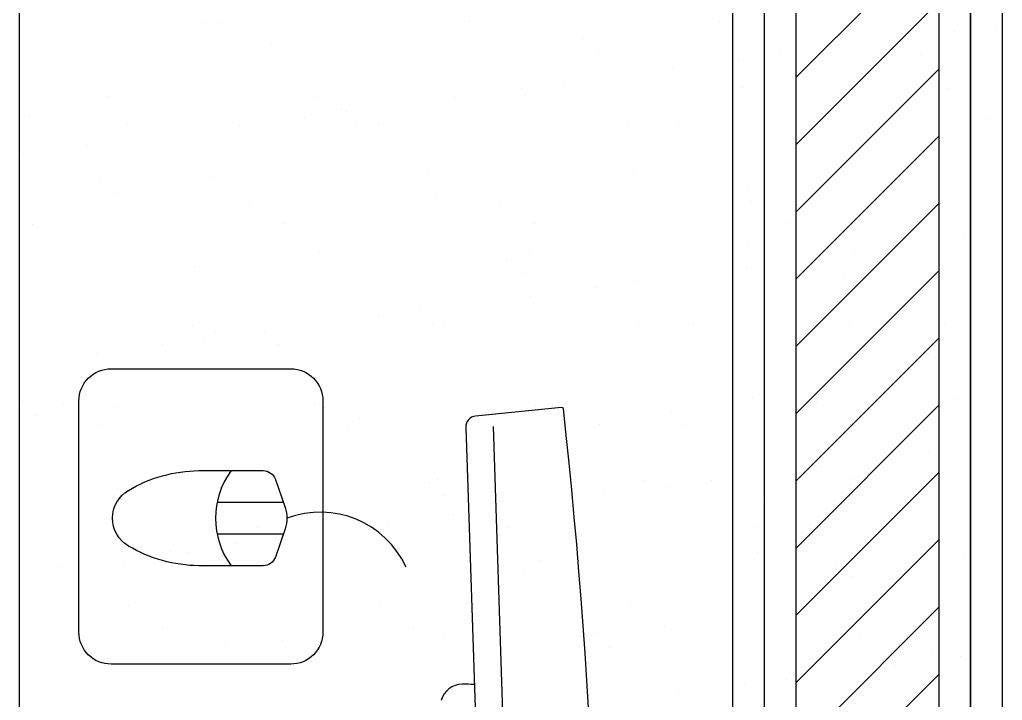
# Model space of a CAD drawing. Header units: millimetres. Extents: x 1573 to 2177, y 1587 to 1932.
# Drawn here: x 1898.22 to 1899.15, y 1898.319 to 1898.963 of the extents above; entities that cross this region are included whole.
import ezdxf

# ---------------------------------------------------------------- set-up
doc = ezdxf.new("R2010")
doc.units = ezdxf.units.MM
doc.header["$LTSCALE"] = 0.03
doc.layers.add('-HIDRO', color=8, linetype='Continuous')

msp = doc.modelspace()

# ---------------------------------------------------------------- linework, layer by layer
at = {"layer": '-HIDRO'}
for p, q in [((1898.89539, 1897.0993), (1898.89539, 1900.1293)), ((1899.15039, 1897.0993), (1899.15039, 1900.1293)), ((1898.22039, 1897.0993), (1898.22039, 1900.0993)), ((1898.92539, 1897.1293), (1898.92539, 1900.0993)), ((1899.12039, 1897.1293), (1899.12039, 1900.0993)), ((1898.39605, 1898.96103), (1898.39605, 1898.96103)), ((1898.40858, 1898.961), (1898.40858, 1898.961)), ((1898.64588, 1898.96143), (1898.64588, 1898.96143)), ((1898.88318, 1898.96187), (1898.88318, 1898.96187)), ((1899.12047, 1898.9623), (1899.12047, 1898.9623)), ((1899.10545, 1898.95195), (1899.10545, 1898.95195)), ((1899.14511, 1898.95717), (1899.14511, 1898.95717)), ((1898.45837, 1898.93941), (1898.45837, 1898.93941)), ((1898.75373, 1898.94554), (1898.75373, 1898.94554)), ((1899.0435, 1898.9438), (1899.0435, 1898.9438)), ((1898.76778, 1898.93267), (1898.76778, 1898.93267)), ((1898.94, 1898.93017), (1898.94, 1898.93017)), ((1899.07269, 1898.93005), (1899.07269, 1898.93005)), ((1898.90033, 1898.92495), (1898.90033, 1898.92495)), ((1898.83838, 1898.91679), (1898.83838, 1898.91679)), ((1898.73488, 1898.90317), (1898.73488, 1898.90317)), ((1898.69522, 1898.89794), (1898.69522, 1898.89794)), ((1898.90436, 1898.89954), (1898.90436, 1898.89954)), ((1899.09928, 1898.89861), (1899.09928, 1898.89861)), ((1898.30416, 1898.89052), (1898.30416, 1898.89052)), ((1898.49909, 1898.88958), (1898.49909, 1898.88958)), ((1898.63327, 1898.88979), (1898.63327, 1898.88979)), ((1898.69855, 1898.89213), (1898.69855, 1898.89213)), ((1898.52466, 1898.87866), (1898.52466, 1898.87866)), ((1898.52977, 1898.87616), (1898.52977, 1898.87616)), ((1898.2293, 1898.87253), (1898.2293, 1898.87253)), ((1898.49011, 1898.87094), (1898.49011, 1898.87094)), ((1898.53871, 1898.86579), (1898.53871, 1898.86579)), ((1898.55961, 1898.86479), (1898.55961, 1898.86479)), ((1898.7969, 1898.86522), (1898.7969, 1898.86522)), ((1899.0342, 1898.86565), (1899.0342, 1898.86565)), ((1899.13898, 1898.86931), (1899.13898, 1898.86931)), ((1898.32231, 1898.86436), (1898.32231, 1898.86436)), ((1898.42816, 1898.86279), (1898.42816, 1898.86279)), ((1898.84362, 1898.86317), (1898.84362, 1898.86317)), ((1898.32466, 1898.84916), (1898.32466, 1898.84916)), ((1898.28499, 1898.84394), (1898.28499, 1898.84394)), ((1898.22304, 1898.83578), (1898.22304, 1898.83578)), ((1898.60666, 1898.82162), (1898.60666, 1898.82162)), ((1898.80159, 1898.82068), (1898.80159, 1898.82068)), ((1899.00105, 1898.82323), (1899.00105, 1898.82323)), ((1898.2956, 1898.81178), (1898.2956, 1898.81178)), ((1898.40085, 1898.8142), (1898.40085, 1898.8142)), ((1898.90991, 1898.80243), (1898.90991, 1898.80243)), ((1898.30964, 1898.79891), (1898.30964, 1898.79891)), ((1898.43799, 1898.79066), (1898.43799, 1898.79066)), ((1898.61455, 1898.79629), (1898.61455, 1898.79629)), ((1898.67529, 1898.79109), (1898.67529, 1898.79109)), ((1898.91258, 1898.79152), (1898.91258, 1898.79152)), ((1899.14988, 1898.79196), (1899.14988, 1898.79196)), ((1898.92396, 1898.78956), (1898.92396, 1898.78956)), ((1898.23282, 1898.76976), (1898.23282, 1898.76976)), ((1898.47012, 1898.77019), (1898.47012, 1898.77019)), ((1898.70742, 1898.77062), (1898.70742, 1898.77062)), ((1898.94472, 1898.77105), (1898.94472, 1898.77105)), ((1899.11375, 1898.75575), (1899.11375, 1898.75575)), ((1898.70335, 1898.7453), (1898.70335, 1898.7453)), ((1898.90916, 1898.75272), (1898.90916, 1898.75272)), ((1899.10408, 1898.75178), (1899.10408, 1898.75178)), ((1898.30896, 1898.7437), (1898.30896, 1898.7437)), ((1898.50389, 1898.74276), (1898.50389, 1898.74276)), ((1898.68085, 1898.73555), (1898.68085, 1898.73555)), ((1898.97059, 1898.7369), (1898.97059, 1898.7369)), ((1899.01025, 1898.74213), (1899.01025, 1898.74213)), ((1898.38549, 1898.72942), (1898.38549, 1898.72942)), ((1898.90864, 1898.72875), (1898.90864, 1898.72875)), ((1898.69489, 1898.72268), (1898.69489, 1898.72268)), ((1898.9998, 1898.72006), (1898.9998, 1898.72006)), ((1898.76548, 1898.7099), (1898.76548, 1898.7099)), ((1898.80514, 1898.71512), (1898.80514, 1898.71512)), ((1898.70353, 1898.70174), (1898.70353, 1898.70174)), ((1898.60003, 1898.68812), (1898.60003, 1898.68812)), ((1898.56036, 1898.6829), (1898.56036, 1898.6829)), ((1898.38385, 1898.67355), (1898.38385, 1898.67355)), ((1898.49841, 1898.67474), (1898.49841, 1898.67474)), ((1898.61146, 1898.6748), (1898.61146, 1898.6748)), ((1898.62115, 1898.67398), (1898.62115, 1898.67398)), ((1898.80639, 1898.67386), (1898.80639, 1898.67386)), ((1898.85845, 1898.67441), (1898.85845, 1898.67441)), ((1899.00585, 1898.6764), (1899.00585, 1898.6764)), ((1899.09574, 1898.67484), (1899.09574, 1898.67484)), ((1898.39491, 1898.66112), (1898.39491, 1898.66112)), ((1898.40565, 1898.66738), (1898.40565, 1898.66738)), ((1898.45178, 1898.66867), (1898.45178, 1898.66867)), ((1898.35525, 1898.65589), (1898.35525, 1898.65589)), ((1898.46582, 1898.6558), (1898.46582, 1898.6558)), ((1898.77074, 1898.65318), (1898.77074, 1898.65318)), ((1899.0661, 1898.65931), (1899.0661, 1898.65931)), ((1898.2933, 1898.64774), (1898.2933, 1898.64774)), ((1899.08014, 1898.64644), (1899.08014, 1898.64644)), ((1898.91396, 1898.6059), (1898.91396, 1898.6059)), ((1899.10889, 1898.60496), (1899.10889, 1898.60496)), ((1898.22271, 1898.60179), (1898.22271, 1898.60179)), ((1898.26223, 1898.59942), (1898.26223, 1898.59942)), ((1898.31376, 1898.59687), (1898.31376, 1898.59687)), ((1898.49953, 1898.59985), (1898.49953, 1898.59985)), ((1898.50869, 1898.59594), (1898.50869, 1898.59594)), ((1898.70815, 1898.59848), (1898.70815, 1898.59848)), ((1898.73683, 1898.60028), (1898.73683, 1898.60028)), ((1898.97412, 1898.60071), (1898.97412, 1898.60071)), ((1898.23676, 1898.58892), (1898.23676, 1898.58892)), ((1898.54167, 1898.5863), (1898.54167, 1898.5863)), ((1898.83703, 1898.59243), (1898.83703, 1898.59243)), ((1898.29436, 1898.57895), (1898.29436, 1898.57895)), ((1898.53166, 1898.57938), (1898.53166, 1898.57938)), ((1898.6684, 1898.57841), (1898.69487, 1897.7828)), ((1898.76896, 1898.57981), (1898.76896, 1898.57981)), ((1898.85107, 1898.57956), (1898.85107, 1898.57956)), ((1899.00626, 1898.58024), (1899.00626, 1898.58024)), ((1899.04085, 1898.54886), (1899.04085, 1898.54886)), ((1899.08051, 1898.55408), (1899.08051, 1898.55408)), ((1898.9789, 1898.5407), (1898.9789, 1898.5407)), ((1898.60796, 1898.52555), (1898.60796, 1898.52555)), ((1898.61626, 1898.52797), (1898.61626, 1898.52797)), ((1898.81119, 1898.52704), (1898.81119, 1898.52704)), ((1898.83573, 1898.52186), (1898.83573, 1898.52186)), ((1898.8754, 1898.52708), (1898.8754, 1898.52708)), ((1899.01065, 1898.52958), (1899.01065, 1898.52958)), ((1898.3126, 1898.51942), (1898.3126, 1898.51942)), ((1898.41045, 1898.52056), (1898.41045, 1898.52056)), ((1898.62201, 1898.51268), (1898.62201, 1898.51268)), ((1898.77378, 1898.5137), (1898.77378, 1898.5137)), ((1898.46988, 1898.5066), (1898.40727, 1898.5066)), ((1898.92692, 1898.51007), (1898.92692, 1898.51007)), ((1898.63062, 1898.49485), (1898.63062, 1898.49485)), ((1898.67028, 1898.50007), (1898.67028, 1898.50007)), ((1898.56867, 1898.4867), (1898.56867, 1898.4867)), ((1898.91999, 1898.4836), (1898.91999, 1898.4836)), ((1898.46988, 1898.4766), (1898.40727, 1898.4766)), ((1898.44539, 1898.48273), (1898.44539, 1898.48273)), ((1898.68269, 1898.48316), (1898.68269, 1898.48316)), ((1898.42551, 1898.46785), (1898.42551, 1898.46785)), ((1898.46517, 1898.47307), (1898.46517, 1898.47307)), ((1898.36356, 1898.45969), (1898.36356, 1898.45969)), ((1898.37889, 1898.45868), (1898.37889, 1898.45868)), ((1898.91876, 1898.45907), (1898.91876, 1898.45907)), ((1899.11369, 1898.45814), (1899.11369, 1898.45814)), ((1898.31856, 1898.45005), (1898.31856, 1898.45005)), ((1898.51349, 1898.44911), (1898.51349, 1898.44911)), ((1898.71295, 1898.45166), (1898.71295, 1898.45166)), ((1898.99321, 1898.44932), (1898.99321, 1898.44932)), ((1898.22039, 1898.44085), (1898.22039, 1898.44085)), ((1898.26006, 1898.44607), (1898.26006, 1898.44607)), ((1898.39294, 1898.44581), (1898.39294, 1898.44581)), ((1898.69785, 1898.44319), (1898.69785, 1898.44319)), ((1899.00726, 1898.43645), (1899.00726, 1898.43645)), ((1898.56107, 1898.40904), (1898.56107, 1898.40904)), ((1898.79837, 1898.40947), (1898.79837, 1898.40947)), ((1899.03567, 1898.4099), (1899.03567, 1898.4099)), ((1898.32377, 1898.40861), (1898.32377, 1898.40861)), ((1898.35591, 1898.38814), (1898.35591, 1898.38814)), ((1898.5932, 1898.38857), (1898.5932, 1898.38857)), ((1898.62106, 1898.38115), (1898.62106, 1898.38115)), ((1898.76414, 1898.38244), (1898.76414, 1898.38244)), ((1898.8305, 1898.389), (1898.8305, 1898.389)), ((1899.01545, 1898.38276), (1899.01545, 1898.38276)), ((1899.0678, 1898.38943), (1899.0678, 1898.38943)), ((1898.41525, 1898.37373), (1898.41525, 1898.37373)), ((1898.46878, 1898.37631), (1898.46878, 1898.37631)), ((1898.81599, 1898.38021), (1898.81599, 1898.38021)), ((1898.77819, 1898.36957), (1898.77819, 1898.36957)), ((1899.0831, 1898.36695), (1899.0831, 1898.36695)), ((1899.1111, 1898.36082), (1899.1111, 1898.36082)), ((1899.04915, 1898.35266), (1899.04915, 1898.35266)), ((1898.94565, 1898.33903), (1898.94565, 1898.33903)), ((1898.84404, 1898.32566), (1898.84404, 1898.32566)), ((1898.90599, 1898.33381), (1898.90599, 1898.33381))]:
    msp.add_line(p, q, dxfattribs=at)
at = {"layer": '-HIDRO', "ltscale": 100}
for p, q in [((1898.92539, 1897.1293), (1898.92539, 1900.0993)), ((1899.12039, 1900.0993), (1899.12039, 1897.1293)), ((1898.95539, 1897.1593), (1898.95539, 1900.0693)), ((1899.09039, 1900.0693), (1899.09039, 1897.1593)), ((1898.95539, 1898.90887), (1899.09039, 1899.04387)), ((1898.95539, 1898.84523), (1899.09039, 1898.98023)), ((1898.95539, 1898.78159), (1899.09039, 1898.91659)), ((1898.95539, 1898.71795), (1899.09039, 1898.85295)), ((1898.95539, 1898.65431), (1899.09039, 1898.78931)), ((1898.95539, 1898.59067), (1899.09039, 1898.72567)), ((1898.95539, 1898.52703), (1899.09039, 1898.66203)), ((1898.95539, 1898.46339), (1899.09039, 1898.59839)), ((1898.95539, 1898.39975), (1899.09039, 1898.53475)), ((1898.95539, 1898.33611), (1899.09039, 1898.47111)), ((1898.95539, 1898.27247), (1899.09039, 1898.40747)), ((1898.95539, 1898.20883), (1899.09039, 1898.34383))]:
    msp.add_line(p, q, dxfattribs=at)
at = {"layer": '-HIDRO'}
for points in [[(1898.47696, 1898.63295, -0.414214), (1898.50734, 1898.60257), (1898.50734, 1898.38387, -0.414214), (1898.47696, 1898.3535), (1898.30686, 1898.3535, -0.414214), (1898.27649, 1898.38387), (1898.27649, 1898.60257, -0.414214), (1898.30686, 1898.63295)], [(1898.65187, 1898.58819, 0.395059), (1898.64255, 1898.57755), (1898.66902, 1897.78194, 0.395059), (1898.67902, 1897.77195), (1898.76064, 1897.76929, 0.255546), (1898.76242, 1897.77018, 0.038223), (1898.73496, 1898.59549, 0.255546), (1898.73313, 1898.59627)], [(1898.4508, 1898.5366, -0.320037), (1898.46239, 1898.52833), (1898.47161, 1898.50157, -0.167465), (1898.47161, 1898.48163), (1898.46239, 1898.45487, -0.320037), (1898.4508, 1898.4466), (1898.3901, 1898.4466, -0.131312), (1898.32331, 1898.46526, -0.570686), (1898.32331, 1898.51794, -0.131312), (1898.3901, 1898.5366)]]:
    msp.add_lwpolyline(points, format="xyb", close=True, dxfattribs=at)
for centre, radius, start, end in [((1898.48216, 1898.4916), 0.07638, 143.90116, 216.09884), ((1898.50479, 1898.40771), 0.08961, 24.78973, 110.58252), ((1898.63923, 1898.31384), 0.02069, 89.95792, 164.80934), ((1898.6391, 1898.13059), 0.20394, 86.75397, 89.95792)]:
    msp.add_arc(centre, radius, start, end, dxfattribs=at)

doc.saveas('drawing.dxf')
